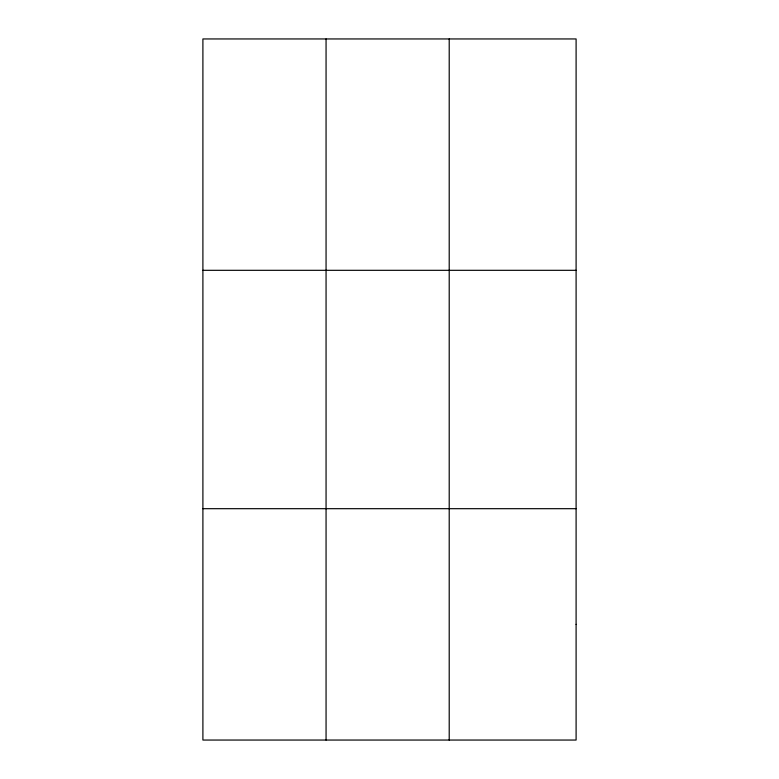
<?xml version="1.0" encoding="UTF-8"?>
<svg xmlns="http://www.w3.org/2000/svg" width="779" height="779" viewBox="0 0 779 779"><rect width="100%" height="100%" fill="white"/><g stroke="black" fill="none" stroke-linecap="round" stroke-linejoin="round"><path stroke-width="1.17" d="M326.06 38.95L326.06 740.05M449.21 38.95L449.21 740.05M202.9 270.313L576.1 270.313M202.9 508.687L576.1 508.687M576.1 624.369L576.1 740.05L202.9 740.05L202.9 38.95L576.1 38.95L576.1 624.369"/></g></svg>
